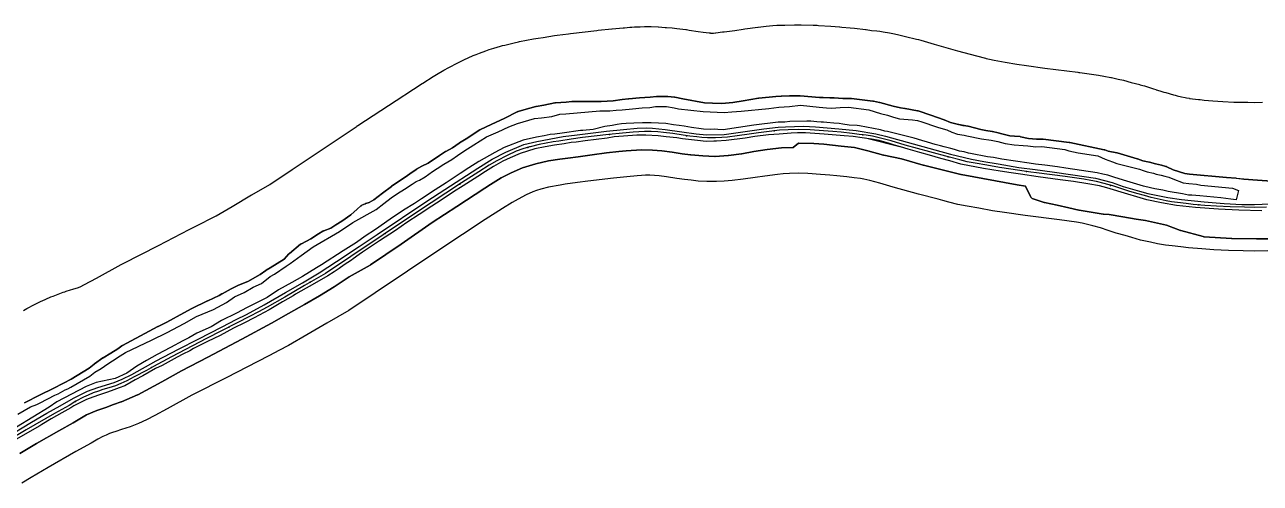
# Model space of a CAD drawing. Header units: inches. Extents: x 91426 to 118597, y 433843 to 446922.
# Drawn here: x 111710 to 113123, y 436505 to 437029 of the extents above; entities that cross this region are included whole.
import ezdxf

# ---------------------------------------------------------------- set-up
doc = ezdxf.new("R2010")
doc.units = ezdxf.units.IN
doc.header["$MEASUREMENT"] = 0
for name, color, linetype, true_color in [('As_waterkering_PWK', 7, 'Continuous', 0x8b0648), ('Beschermingszone_PWK', 7, 'Continuous', 0xde06d3), ('Kernzone_PWK', 7, 'Continuous', 0x33065f), ('Kruinlijnen_PWK', 7, 'Continuous', 0xda0676), ('Kunstwerken_PWK', 7, 'Continuous', 0x2f0602), ('Leggerbermen_PWK', 7, 'Continuous', 0xd60719), ('Referentiepunten_PWK', 7, 'Continuous', 0x7e0730)]:
    doc.layers.add(name, color=color, linetype=linetype, true_color=true_color)

msp = doc.modelspace()

# ---------------------------------------------------------------- linework, layer by layer
at = {"layer": 'As_waterkering_PWK'}
for points in [[(112867.2312, 436859.7804), (112860.6462, 436860.5813), (112837.892, 436863.8886), (112824.9274, 436865.8729), (112810.1107, 436868.5188), (112797.0138, 436870.9), (112787.7534, 436872.6198), (112779.419, 436874.7365), (112767.5127, 436877.9115), (112745.2877, 436883.8646), (112717.1095, 436891.6699), (112700.9699, 436896.4324), (112688.6667, 436899.4751), (112679.5386, 436901.7241), (112672.2625, 436902.9147), (112664.4573, 436903.7084), (112656.5198, 436904.7668), (112643.9521, 436906.3543), (112634.427, 436907.148), (112623.7114, 436907.8095), (112608.4978, 436909.0001), (112594.4749, 436909.397), (112583.0978, 436909.0001), (112573.4405, 436908.7355), (112564.3123, 436907.5449), (112549.3633, 436905.5605), (112538.6477, 436903.973), (112525.0216, 436902.2532), (112513.7768, 436900.6657), (112507.1622, 436900.1366), (112500.283, 436899.872), (112491.0226, 436899.872), (112484.5403, 436900.1366), (112478.5871, 436900.9303), (112470.7819, 436901.8564), (112462.9767, 436902.9147), (112451.2027, 436904.7668), (112440.7517, 436906.0897), (112434.2693, 436906.6189), (112426.5964, 436907.148), (112418.9235, 436907.148), (112412.3089, 436906.8834), (112405.9589, 436906.3543), (112393.6557, 436905.1637), (112378.0453, 436903.5761), (112347.8827, 436900.1366), (112334.9181, 436898.4168), (112320.8952, 436896.1678), (112314.4129, 436895.2418), (112298.4055, 436892.199), (112288.1266, 436889.692)], [(112288.1266, 436889.692), (112287.5576, 436889.5532), (112279.7524, 436887.3042), (112272.344, 436884.5261), (112261.7607, 436879.7636), (112250.119, 436873.6782), (112241.52, 436868.6511), (112229.6137, 436861.1104), (112209.6376, 436848.2781), (112157.1178, 436813.7499), (112083.0343, 436764.1405), (112054.1946, 436744.8258), (112030.3821, 436730.9352), (112007.7602, 436717.706), (111987.6518, 436706.0643), (111977.5976, 436700.6403), (111967.4111, 436695.3486), (111953.3882, 436688.3372), (111918.3308, 436670.2132), (111878.1141, 436649.4433), (111857.4149, 436638.1876)], [(113130.1249, 436820.7614), (113116.3665, 436820.2322), (113104.7249, 436820.6291), (113088.4529, 436820.8937), (113072.9748, 436821.6874), (113059.6133, 436822.6135), (113046.2518, 436823.6718), (113038.3143, 436824.7302), (113028.1278, 436825.9208), (113021.2486, 436826.7145), (113015.4278, 436827.6406), (113008.4163, 436829.3604), (112998.2299, 436831.477), (112990.4246, 436833.8583), (112981.6934, 436836.3718), (112972.8298, 436838.7531), (112964.76, 436841.5312), (112954.3089, 436844.8385), (112944.387, 436847.4844), (112935.5235, 436849.8656), (112929.3058, 436851.1885), (112921.1037, 436852.776), (112899.8047, 436855.8188), (112867.2312, 436859.7804)], [(111857.4149, 436638.1876), (111849.4067, 436633.8329), (111835.3838, 436626.2923), (111827.1817, 436621.9266), (111820.3025, 436618.7516), (111813.9525, 436616.1058), (111806.6764, 436613.8568), (111799.5327, 436611.7401), (111794.6379, 436610.1526), (111788.6847, 436608.036), (111782.9962, 436605.5224), (111777.7045, 436603.1412), (111768.9732, 436598.511), (111761.3003, 436593.7484), (111744.3669, 436584.488), (111711.9554, 436565.7026), (111692.1116, 436554.0609)]]:
    msp.add_lwpolyline(points, dxfattribs=at)
at = {"layer": 'Beschermingszone_PWK'}
for points in [[(111708.9732, 436702.434), (111712.7529, 436704.5264), (111721.4842, 436709.1566), (111724.6298, 436710.7659), (111728.4607, 436712.5718), (111733.7524, 436714.953), (111734.4965, 436715.2848), (111740.1851, 436717.7984), (111742.7627, 436718.9015), (111748.4836, 436721.1017), (111754.4367, 436723.2184), (111756.0651, 436723.7843), (111757.6173, 436724.2994), (111762.5121, 436725.8869), (111765.4421, 436726.7959), (111771.9116, 436728.7128), (111772.7706, 436728.9783), (111773.8043, 436729.4554), (111778.7763, 436732.1018), (111792.3271, 436739.3886), (111820.788, 436754.865), (111823.0501, 436756.064), (111863.2444, 436776.8222), (111898.2793, 436794.9346), (111899.7225, 436795.6684), (111912.9157, 436802.265), (111921.4474, 436806.6971), (111929.089, 436810.8195), (111947.409, 436821.4258), (111969.8046, 436834.5227), (111969.9176, 436834.5886), (111990.5136, 436846.603), (112016.2593, 436863.8455), (112016.2649, 436863.8493), (112090.3484, 436913.4588), (112090.4493, 436913.5263), (112091.1962, 436914.0213), (112143.7161, 436948.5495), (112144.7805, 436949.2413), (112164.7566, 436962.0736), (112165.4075, 436962.4887), (112177.3138, 436970.0294), (112180.9564, 436972.2467), (112189.5554, 436977.2738), (112190.119, 436977.6012), (112194.5285, 436980.0252), (112206.1702, 436986.1107), (112208.686, 436987.3883), (112212.5169, 436989.1942), (112223.1003, 436993.9567), (112226.422, 436995.3917), (112230.2092, 436996.8856), (112237.6176, 436999.6637), (112241.1796, 437000.9359), (112246.5278, 437002.6131), (112254.333, 437004.862), (112256.4993, 437005.4643), (112259.1229, 437006.1356), (112269.9708, 437008.7815), (112274.9947, 437009.8933), (112275.9969, 437010.0882), (112292.0042, 437013.1309), (112297.4423, 437014.0357), (112302.9073, 437014.8164), (112315.9157, 437016.9027), (112319.138, 437017.3747), (112332.1026, 437019.0945), (112332.2196, 437019.1099), (112334.2866, 437019.3638), (112364.4492, 437022.8034), (112365.9045, 437022.9604), (112381.515, 437024.5479), (112382.0968, 437024.6057), (112394.4, 437025.7963), (112395.9934, 437025.9398), (112402.3434, 437026.4689), (112404.4605, 437026.6265), (112407.5127, 437026.7876), (112414.1273, 437027.0521), (112418.9235, 437027.148), (112426.5964, 437027.148), (112434.4448, 437026.8911), (112434.8527, 437026.8637), (112442.5256, 437026.3345), (112444.0328, 437026.221), (112450.5151, 437025.6918), (112455.8213, 437025.1397), (112466.2723, 437023.8168), (112466.8659, 437023.7402), (112469.8498, 437023.3091), (112480.364, 437021.6552), (112485.9139, 437020.9027), (112492.7253, 437020.0945), (112494.2503, 437019.9037), (112494.4468, 437019.8777), (112494.4894, 437019.872), (112497.9762, 437019.872), (112500.0685, 437019.9524), (112500.5926, 437019.9944), (112508.2468, 437021.075), (112509.3585, 437021.2266), (112509.9952, 437021.3087), (112522.3397, 437022.8667), (112531.7775, 437024.2649), (112533.5726, 437024.517), (112548.5216, 437026.5014), (112548.6492, 437026.5183), (112548.7916, 437026.537), (112557.9198, 437027.7276), (112565.5921, 437028.4786), (112570.154, 437028.6905), (112579.3627, 437028.9428), (112590.2914, 437029.324), (112594.4749, 437029.397), (112597.8697, 437029.349), (112611.8927, 437028.9521), (112616.3462, 437028.7432), (112617.8605, 437028.6343), (112632.09, 437027.5207), (112641.8204, 437026.9201), (112642.2754, 437026.8911), (112644.3925, 437026.7335), (112653.9175, 437025.9398), (112658.9905, 437025.4082), (112671.5582, 437023.8207), (112672.1829, 437023.7402), (112672.3794, 437023.7141), (112678.4609, 437022.9033), (112684.4033, 437022.2989), (112687.9257, 437021.8881), (112691.6412, 437021.3396), (112698.9172, 437020.149), (112702.9494, 437019.4183), (112708.2454, 437018.2398), (112717.3735, 437015.9909), (112717.4762, 437015.9655), (112729.7793, 437012.9228), (112732.0282, 437012.3435), (112734.932, 437011.5262), (112750.1095, 437007.0475), (112776.829, 436999.6464), (112798.4967, 436993.8425), (112808.9424, 436991.0571), (112809.6491, 436990.8686), (112813.5054, 436989.8892), (112818.7026, 436988.924), (112831.3913, 436986.6169), (112844.5558, 436984.2661), (112855.6005, 436982.5756), (112876.5226, 436979.5346), (112914.2925, 436974.941), (112915.4678, 436974.7921), (112916.7752, 436974.6127), (112938.0742, 436971.57), (112943.9063, 436970.5896), (112952.1084, 436969.0021), (112952.7166, 436968.8828), (112954.2787, 436968.5613), (112960.4964, 436967.2383), (112966.5818, 436965.7767), (112966.6583, 436965.7562), (112975.4142, 436963.4039), (112985.2284, 436960.7867), (112985.3672, 436960.7496), (112990.514, 436959.2465), (113000.9651, 436955.9392), (113003.3327, 436955.1628), (113003.8215, 436954.9957), (113007.9699, 436953.5676), (113012.8281, 436952.2624), (113014.8906, 436951.6886), (113023.6219, 436949.175), (113025.4414, 436948.6356), (113028.007, 436947.8529), (113032.8299, 436946.8507), (113037.0029, 436945.9057), (113038.6408, 436945.5039), (113041.8827, 436945.1299), (113042.059, 436945.1094), (113052.2454, 436943.9188), (113053.9774, 436943.7035), (113054.174, 436943.6775), (113058.9284, 436943.0436), (113068.4996, 436942.2855), (113080.1967, 436941.4748), (113092.5026, 436940.8437), (113106.6758, 436940.6132), (113108.8134, 436940.5594), (113116.1045, 436940.3109), (113125.5129, 436940.6727)], [(113140.8111, 436849.8833), (113104.2311, 436852.5926), (113095.6298, 436853.5693), (113095.5397, 436853.5787), (113084.4272, 436854.637), (113084.3969, 436854.6398), (113042.1396, 436858.4049), (113036.6936, 436859.131), (113023.4649, 436863.1246), (113015.9095, 436866.9023), (113015.8848, 436866.9146), (113015.5868, 436867.0496), (113015.2806, 436867.1649), (113014.9675, 436867.2598), (113014.8551, 436867.2885), (113009.9603, 436868.4791), (113009.9029, 436868.4928), (113003.1003, 436870.0626), (112996.1649, 436871.8946), (112996.0422, 436871.9253), (112988.7846, 436873.6474), (112982.38, 436875.8822), (112982.3399, 436875.8961), (112982.1284, 436875.9626), (112959.3742, 436882.5772), (112959.2726, 436882.6056), (112958.9957, 436882.6714), (112949.1095, 436884.7257), (112945.1676, 436886.0646), (112944.8541, 436886.1596), (112944.593, 436886.2221), (112905.0364, 436894.5744), (112904.9789, 436894.5862), (112904.656, 436894.6395), (112904.5965, 436894.647), (112874.6985, 436898.2189), (112874.4324, 436898.2435), (112874.1963, 436898.2534), (112867.1106, 436898.3822), (112857.809, 436899.2621), (112848.9738, 436901.1828), (112848.8871, 436901.2008), (112848.5642, 436901.2541), (112848.3372, 436901.2788), (112841.7868, 436901.8384), (112836.5129, 436902.3554), (112827.626, 436904.6407), (112827.4497, 436904.6826), (112823.398, 436905.5693), (112816.8323, 436907.145), (112816.6409, 436907.187), (112816.3726, 436907.2328), (112809.1124, 436908.2701), (112803.544, 436909.409), (112788.8322, 436913.087), (112788.595, 436913.1402), (112788.5696, 436913.1452), (112788.231, 436913.2107), (112776.435, 436915.4938), (112768.8078, 436917.5214), (112761.4018, 436920.4307), (112761.3571, 436920.448), (112754.0811, 436923.2261), (112753.9048, 436923.2897), (112753.8542, 436923.3065), (112746.2133, 436925.8096), (112731.9576, 436930.6935), (112731.9443, 436930.6981), (112731.6312, 436930.793), (112731.3126, 436930.8673), (112731.2052, 436930.8875), (112716.7851, 436933.4296), (112716.5696, 436933.4627), (112716.5529, 436933.4649), (112711.6596, 436934.0923), (112703.2487, 436936.1039), (112687.8291, 436940.1893), (112687.7396, 436940.2122), (112680.7281, 436941.932), (112680.5125, 436941.9798), (112680.1896, 436942.0331), (112680.1506, 436942.0381), (112655.5443, 436945.0808), (112655.2577, 436945.1079), (112654.7899, 436945.1166), (112645.6622, 436944.8595), (112635.74, 436945.6327), (112635.6785, 436945.6371), (112635.3515, 436945.6478), (112630.9806, 436945.6478), (112623.3023, 436946.0382), (112623.0484, 436946.0447), (112622.8969, 436946.0424), (112618.8285, 436945.9191), (112596.7674, 436947.8771), (112596.6524, 436947.886), (112596.3518, 436947.8966), (112590.9276, 436947.9252), (112590.9012, 436947.9253), (112584.948, 436947.9253), (112584.8624, 436947.9246), (112575.47, 436947.7638), (112575.2286, 436947.7538), (112575.1224, 436947.7457), (112569.0369, 436947.2165), (112569.0001, 436947.2132), (112549.6852, 436945.3897), (112549.5026, 436945.369), (112549.3374, 436945.3445), (112531.6099, 436942.4054), (112519.9597, 436940.4702), (112507.4916, 436939.0432), (112496.5756, 436939.424), (112487.5228, 436940.0614), (112462.6093, 436944.3659), (112453.5862, 436946.3274), (112453.4996, 436946.3454), (112453.1767, 436946.3987), (112453.1232, 436946.4055), (112445.4502, 436947.3316), (112445.1781, 436947.3569), (112444.8635, 436947.3676), (112433.3539, 436947.3962), (112433.3415, 436947.3962), (112433.0145, 436947.3855), (112432.6889, 436947.3534), (112432.6156, 436947.3432), (112425.4366, 436946.2898), (112413.2324, 436945.6407), (112413.171, 436945.6371), (112413.0648, 436945.629), (112400.8939, 436944.5706), (112400.6844, 436944.5479), (112393.5406, 436943.6219), (112393.5307, 436943.6206), (112393.5022, 436943.6168), (112383.1187, 436942.1891), (112369.3046, 436941.4144), (112336.1072, 436941.4144), (112335.7802, 436941.4037), (112335.692, 436941.3971), (112329.3903, 436940.8721), (112317.0032, 436940.0813), (112316.9947, 436940.0808), (112316.6691, 436940.0487), (112316.3462, 436939.9954), (112316.2812, 436939.982), (112303.9663, 436937.3619), (112295.092, 436935.9263), (112294.9149, 436935.8944), (112294.5963, 436935.8201), (112294.5015, 436935.7937), (112280.8752, 436931.8535), (112280.8708, 436931.8523), (112274.3888, 436929.9716), (112274.1749, 436929.9043), (112273.8687, 436929.789), (112273.5707, 436929.654), (112273.5131, 436929.6251), (112259.3137, 436922.394), (112243.6606, 436915.1879), (112243.5942, 436915.1568), (112231.4234, 436909.3359), (112231.3693, 436909.3096), (112231.0807, 436909.1553), (112230.8261, 436908.998), (112215.0624, 436898.5917), (112207.5044, 436894.1612), (112207.2551, 436894.005), (112207.1522, 436893.9344), (112199.3219, 436888.4146), (112191.7741, 436884.321), (112191.6579, 436884.2559), (112191.4217, 436884.1107), (112184.5425, 436879.6128), (112184.5149, 436879.5946), (112171.6873, 436871.086), (112164.4367, 436867.5243), (112164.4298, 436867.5209), (112164.1982, 436867.399), (112160.8909, 436865.5469), (112160.8339, 436865.5145), (112160.7615, 436865.4719), (112158.7771, 436864.2813), (112158.5716, 436864.1511), (112158.4535, 436864.0697), (112153.4275, 436860.4986), (112145.2861, 436854.7209), (112129.8687, 436844.4425), (112129.8643, 436844.4396), (112129.6088, 436844.2571), (112119.5631, 436836.5907), (112109.4694, 436828.9557), (112104.0806, 436825.732), (112100.3861, 436824.7374), (112100.0787, 436824.644), (112099.7725, 436824.5287), (112099.5805, 436824.4444), (112095.8763, 436822.7247), (112095.7703, 436822.674), (112095.4817, 436822.5197), (112095.2038, 436822.3469), (112094.9379, 436822.1564), (112094.6891, 436821.9525), (112090.4558, 436818.2483), (112090.4517, 436818.2446), (112090.3487, 436818.1517), (112083.3485, 436811.6606), (112073.0097, 436804.6257), (112066.2163, 436800.3145), (112060.2886, 436796.624), (112052.1336, 436793.4874), (112052.0151, 436793.4401), (112051.7171, 436793.3051), (112051.4285, 436793.1508), (112051.33, 436793.0924), (112046.3026, 436790.0342), (112046.1615, 436789.9452), (112037.5194, 436784.2847), (112026.6418, 436778.7013), (112026.425, 436778.5832), (112026.1471, 436778.4104), (112025.8812, 436778.2199), (112025.7703, 436778.1323), (112012.9383, 436767.6968), (112012.7963, 436767.5768), (112012.5575, 436767.3531), (112012.4103, 436767.1996), (112006.8963, 436761.1953), (111999.0277, 436756.1545), (111991.0206, 436751.2978), (111986.4007, 436748.5259), (111986.1952, 436748.3957), (111985.9477, 436748.2192), (111979.6269, 436743.4154), (111965.506, 436735.6553), (111954.9111, 436731.2622), (111954.6484, 436731.1443), (111946.4463, 436727.1756), (111946.4127, 436727.1592), (111946.2536, 436727.0772), (111935.9348, 436721.5209), (111935.8053, 436721.4486), (111935.7328, 436721.406), (111932.6661, 436719.5659), (111919.5596, 436713.5815), (111919.4402, 436713.5251), (111901.5808, 436704.7938), (111901.5655, 436704.7863), (111901.2949, 436704.6424), (111892.3633, 436699.5352), (111872.6544, 436689.0237), (111862.8035, 436684.1639), (111862.6416, 436684.0804), (111852.5955, 436678.6607), (111822.1764, 436662.3931), (111822.0343, 436662.3141), (111821.7564, 436662.1413), (111821.5343, 436661.984), (111816.9592, 436658.5527), (111808.9724, 436653.6575), (111799.9921, 436648.243), (111799.7959, 436648.1184), (111799.7484, 436648.0862), (111790.0911, 436641.4716), (111789.8727, 436641.3133), (111789.6198, 436641.1057), (111789.5999, 436641.0882), (111784.1225, 436636.2331), (111763.335, 436623.709), (111754.5028, 436619.0332), (111742.7888, 436613.1103), (111728.1225, 436605.8433), (111728.1194, 436605.8418), (111709.9954, 436596.8459)], [(113131.7185, 436770.7857), (113116.4757, 436770.1995), (113103.4665, 436770.643), (113086.7656, 436770.9145), (113069.9657, 436771.7761), (113055.9107, 436772.7502), (113040.9699, 436773.9336), (113032.1075, 436775.1152), (113022.3599, 436776.2546), (113014.452, 436777.167), (113005.5274, 436778.5868), (112997.3711, 436780.5874), (112985.8227, 436782.9871), (112976.2125, 436785.9191), (112968.2898, 436788.1998), (112958.1881, 436790.9137), (112949.077, 436794.0503), (112940.3173, 436796.8224), (112931.459, 436799.1846), (112923.8262, 436801.2352), (112919.3517, 436802.1872), (112912.8125, 436803.4529), (112893.2501, 436806.2475), (112854.0311, 436811.0174), (112830.5135, 436814.4356), (112816.7489, 436816.5425), (112801.2438, 436819.3112), (112787.9768, 436821.7234), (112777.0234, 436823.7576), (112766.8231, 436826.3482), (112760.0705, 436828.1488), (112754.6027, 436829.6069), (112732.1454, 436835.6223), (112703.3595, 436843.5958), (112687.886, 436848.1618), (112676.6842, 436850.9321), (112669.505, 436852.7009), (112665.6899, 436853.3252), (112658.6225, 436854.0439), (112650.0826, 436855.1826), (112638.7406, 436856.6153), (112630.8102, 436857.2761), (112620.2203, 436857.9298), (112605.8384, 436859.0554), (112594.6393, 436859.3723), (112584.654, 436859.024), (112577.3689, 436858.8244), (112570.8355, 436857.9722), (112556.3172, 436856.045), (112545.4427, 436854.434), (112531.6472, 436852.6928), (112519.2702, 436850.9455), (112510.1179, 436850.2133), (112501.2442, 436849.872), (112490.0026, 436849.872), (112480.2075, 436850.2718), (112472.3373, 436851.3211), (112464.4769, 436852.2537), (112455.732, 436853.4395), (112444.1768, 436855.2571), (112435.5755, 436856.3459), (112430.5151, 436856.759), (112424.8743, 436857.148), (112419.9231, 436857.148), (112415.3857, 436856.9665), (112410.4433, 436856.5547), (112398.5932, 436855.4079), (112383.4073, 436853.8636), (112354.0033, 436850.5105), (112342.1658, 436848.9402), (112328.3901, 436846.7309), (112322.6212, 436845.9067), (112309.0049, 436843.3185), (112300.4088, 436841.2219), (112295.4763, 436839.8007), (112291.4008, 436838.2724), (112283.62, 436834.771), (112274.3313, 436829.9156), (112267.5219, 436825.9347), (112256.5022, 436818.9555), (112236.884, 436806.3531), (112184.7622, 436772.0866), (112110.856, 436722.5959), (112080.7284, 436702.4187), (112055.5992, 436687.76), (112032.9065, 436674.4894), (112012.053, 436662.4163), (112000.9935, 436656.45), (111990.1176, 436650.8002), (111976.0506, 436643.7667), (111941.2835, 436625.7927), (111901.5313, 436605.2628), (111873.1899, 436589.8514), (111858.9702, 436582.2049), (111849.4222, 436577.123), (111840.4014, 436572.9595), (111830.9889, 436569.0376), (111821.1618, 436566.0002), (111814.3499, 436563.9818), (111810.7289, 436562.8074), (111807.1897, 436561.5491), (111803.3596, 436559.8567), (111799.6992, 436558.2095), (111793.8986, 436555.1334), (111786.4988, 436550.5404), (111768.9024, 436540.9174), (111737.1423, 436522.5095), (111717.8003, 436511.1622), (111707.0208, 436504.5747)]]:
    msp.add_lwpolyline(points, dxfattribs=at)
msp.add_lwpolyline([(111704.8739, 436538.5172), (111723.6761, 436549.9964), (111749.2433, 436564.4646), (111765.5603, 436573.817), (111781.0172, 436582.8173), (111792.8891, 436587.9873), (111803.0561, 436591.5066), (111812.0325, 436594.6982), (111820.7904, 436597.8829, 0.01304744), (111821.0332, 436597.9784), (111839.3101, 436605.7262, 0.024987638), (111839.7596, 436605.9439), (111866.9622, 436620.8359), (111889.7844, 436633.1399), (111919.5691, 436649.0251), (111958.5101, 436669.6877), (111992.3516, 436687.803), (112011.8524, 436698.9462), (112030.1347, 436709.081), (112047.5155, 436719.0699), (112064.0669, 436729.2402, 0.010139696), (112064.2375, 436729.3498), (112081.3094, 436740.8187), (112105.2063, 436754.3662, 0.01828414), (112105.5175, 436754.558), (112140.7237, 436778.073), (112176.09, 436803.1463), (112204.3835, 436821.1751), (112236.4064, 436842.2149), (112242.9768, 436846.42), (112255.0995, 436854.204), (112266.507, 436859.9078), (112279.5771, 436865.4374), (112294.5661, 436870.3089), (112309.0431, 436873.456), (112322.2438, 436875.6348), (112331.3098, 436876.8004), (112342.9747, 436878.2586), (112358.9312, 436880.3861), (112375.629, 436882.7527), (112389.4603, 436884.3038), (112397.9619, 436884.9479), (112415.658, 436886.1104), (112428.0158, 436885.9856), (112438.6644, 436885.1086), (112450.4515, 436883.5712), (112461.9105, 436881.7272), (112471.5511, 436880.3694, 0.015219914), (112471.8536, 436880.3361), (112485.5617, 436879.2503), (112499.2709, 436878.702, 0.028487358), (112499.8401, 436878.7117), (112514.5377, 436879.8004, 0.012603691), (112514.7885, 436879.8253), (112529.847, 436881.7076, 0.011754571), (112530.0795, 436881.7422), (112543.8615, 436884.1276), (112559.1072, 436886.4731), (112575.3764, 436888.5067), (112588.8715, 436888.7614), (112594.8804, 436893.6662), (112612.4011, 436893.4037), (112623.7862, 436892.6275), (112643.8536, 436890.2511), (112659.1208, 436888.9572), (112674.2447, 436885.0107), (112692.3166, 436880.2445, 0.013704794), (112692.5834, 436880.1819), (112712.6473, 436876.0511), (112737.6764, 436868.7313, 0.010251275), (112737.8743, 436868.6778), (112780.4723, 436858.0944, 0.015105282), (112780.7675, 436858.0305), (112845.151, 436846.1077), (112854.541, 436844.7207), (112860.1285, 436832.8615, 0.206989039), (112863.107, 436830.2372), (112875.8723, 436826.0908, 0.026061453), (112876.3754, 436825.9559), (112890.5717, 436822.9326), (112904.2019, 436819.7872), (112915.5032, 436817.0964, 0.01934933), (112915.8827, 436817.0214), (112943.2034, 436812.7147, 0.019902992), (112943.5986, 436812.6684), (112950.2455, 436812.1572), (112965.8128, 436809.6051), (112980.9269, 436806.8209, 0.011799181), (112981.1599, 436806.7837), (112991.6695, 436805.3565), (113015.5161, 436799.8471), (113031.6354, 436793.9973, 0.020160035), (113032.0195, 436793.8752), (113057.6939, 436786.8388, 0.051911927), (113058.7155, 436786.67), (113090.0941, 436784.7838, 0.01017913), (113090.2975, 436784.7757), (113118.5849, 436784.2292), (113144.4207, 436784.2105, 0.019541904)], format="xyb", dxfattribs=at)
at = {"layer": 'Kernzone_PWK'}
for points in [[(111709.9954, 436596.8459), (111728.1194, 436605.8418), (111728.1225, 436605.8433), (111742.7888, 436613.1103), (111754.5028, 436619.0332), (111763.335, 436623.709), (111784.1225, 436636.2331), (111789.5999, 436641.0882), (111789.6198, 436641.1057), (111789.8727, 436641.3133), (111790.0911, 436641.4716), (111799.7484, 436648.0862), (111799.7959, 436648.1184), (111799.9921, 436648.243), (111808.9724, 436653.6575), (111816.9592, 436658.5527), (111821.5343, 436661.984), (111821.7564, 436662.1413), (111822.0343, 436662.3141), (111822.1764, 436662.3931), (111852.5955, 436678.6607), (111862.6416, 436684.0804), (111862.8035, 436684.1639), (111872.6544, 436689.0237), (111892.3633, 436699.5352), (111901.2949, 436704.6424), (111901.5655, 436704.7863), (111901.5808, 436704.7938), (111919.4402, 436713.5251), (111919.5596, 436713.5815), (111932.6661, 436719.5659), (111935.7328, 436721.406), (111935.8053, 436721.4486), (111935.9348, 436721.5209), (111946.2536, 436727.0772), (111946.4127, 436727.1592), (111946.4463, 436727.1756), (111954.6484, 436731.1443), (111954.9111, 436731.2622), (111965.506, 436735.6553), (111979.6269, 436743.4154), (111985.9477, 436748.2192), (111986.1952, 436748.3957), (111986.4007, 436748.5259), (111991.0206, 436751.2978), (111999.0277, 436756.1545), (112006.8963, 436761.1953), (112012.4103, 436767.1996), (112012.5575, 436767.3531), (112012.7963, 436767.5768), (112012.9383, 436767.6968), (112025.7703, 436778.1323), (112025.8812, 436778.2199), (112026.1471, 436778.4104), (112026.425, 436778.5832), (112026.6418, 436778.7013), (112037.5194, 436784.2847), (112046.1615, 436789.9452), (112046.3026, 436790.0342), (112051.33, 436793.0924), (112051.4285, 436793.1508), (112051.7171, 436793.3051), (112052.0151, 436793.4401), (112052.1336, 436793.4874), (112060.2886, 436796.624), (112066.2163, 436800.3145), (112073.0097, 436804.6257), (112083.3485, 436811.6606), (112090.3487, 436818.1517), (112090.4517, 436818.2446), (112090.4558, 436818.2483), (112094.6891, 436821.9525), (112094.9379, 436822.1564), (112095.2038, 436822.3469), (112095.4817, 436822.5197), (112095.7703, 436822.674), (112095.8763, 436822.7247), (112099.5805, 436824.4444), (112099.7725, 436824.5287), (112100.0787, 436824.644), (112100.3861, 436824.7374), (112104.0806, 436825.732), (112109.4694, 436828.9557), (112119.5631, 436836.5907), (112129.6088, 436844.2571), (112129.8643, 436844.4396), (112129.8687, 436844.4425), (112145.2861, 436854.7209), (112153.4275, 436860.4986), (112158.4535, 436864.0697), (112158.5716, 436864.1511), (112158.7771, 436864.2813), (112160.7615, 436865.4719), (112160.8339, 436865.5145), (112160.8909, 436865.5469), (112164.1982, 436867.399), (112164.4298, 436867.5209), (112164.4367, 436867.5243), (112171.6873, 436871.086), (112184.5149, 436879.5946), (112184.5425, 436879.6128), (112191.4217, 436884.1107), (112191.6579, 436884.2559), (112191.7741, 436884.321), (112199.3219, 436888.4146), (112207.1522, 436893.9344), (112207.2551, 436894.005), (112207.5044, 436894.1612), (112215.0624, 436898.5917), (112230.8261, 436908.998), (112231.0807, 436909.1553), (112231.3693, 436909.3096), (112231.4234, 436909.3359), (112243.5942, 436915.1568), (112243.6606, 436915.1879), (112259.3137, 436922.394), (112273.5131, 436929.6251), (112273.5707, 436929.654), (112273.8687, 436929.789), (112274.1749, 436929.9043), (112274.3888, 436929.9716), (112280.8708, 436931.8523), (112280.8752, 436931.8535), (112294.5015, 436935.7937), (112294.5963, 436935.8201), (112294.9149, 436935.8944), (112295.092, 436935.9263), (112303.9663, 436937.3619), (112316.2812, 436939.982), (112316.3462, 436939.9954), (112316.6691, 436940.0487), (112316.9947, 436940.0808), (112317.0032, 436940.0813), (112329.3903, 436940.8721), (112335.692, 436941.3971), (112335.7802, 436941.4037), (112336.1072, 436941.4144), (112369.3046, 436941.4144), (112383.1187, 436942.1891), (112393.5022, 436943.6168), (112393.5307, 436943.6206), (112393.5406, 436943.6219), (112400.6844, 436944.5479), (112400.8939, 436944.5706), (112413.0648, 436945.629), (112413.171, 436945.6371), (112413.2324, 436945.6407), (112425.4366, 436946.2898), (112432.6156, 436947.3432), (112432.6889, 436947.3534), (112433.0145, 436947.3855), (112433.3415, 436947.3962), (112433.3539, 436947.3962), (112444.8635, 436947.3676), (112445.1781, 436947.3569), (112445.4502, 436947.3316), (112453.1232, 436946.4055), (112453.1767, 436946.3987), (112453.4996, 436946.3454), (112453.5862, 436946.3274), (112462.6093, 436944.3659), (112487.5228, 436940.0614), (112496.5756, 436939.424), (112507.4916, 436939.0432), (112519.9597, 436940.4702), (112531.6099, 436942.4054), (112549.3374, 436945.3445), (112549.5026, 436945.369), (112549.6852, 436945.3897), (112569.0001, 436947.2132), (112569.0369, 436947.2165), (112575.1224, 436947.7457), (112575.2286, 436947.7538), (112575.47, 436947.7638), (112584.8624, 436947.9246), (112584.948, 436947.9253), (112590.9012, 436947.9253), (112590.9276, 436947.9252), (112596.3518, 436947.8966), (112596.6524, 436947.886), (112596.7674, 436947.8771), (112618.8285, 436945.9191), (112622.8969, 436946.0424), (112623.0484, 436946.0447), (112623.3023, 436946.0382), (112630.9806, 436945.6478), (112635.3515, 436945.6478), (112635.6785, 436945.6371), (112635.74, 436945.6327), (112645.6622, 436944.8595), (112654.7899, 436945.1166), (112655.2577, 436945.1079), (112655.5443, 436945.0808), (112680.1506, 436942.0381), (112680.1896, 436942.0331), (112680.5125, 436941.9798), (112680.7281, 436941.932), (112687.7396, 436940.2122), (112687.8291, 436940.1893), (112703.2487, 436936.1039), (112711.6596, 436934.0923), (112716.5529, 436933.4649), (112716.5696, 436933.4627), (112716.7851, 436933.4296), (112731.2052, 436930.8875), (112731.3126, 436930.8673), (112731.6312, 436930.793), (112731.9443, 436930.6981), (112731.9576, 436930.6935), (112746.2133, 436925.8096), (112753.8542, 436923.3065), (112753.9048, 436923.2897), (112754.0811, 436923.2261), (112761.3571, 436920.448), (112761.4018, 436920.4307), (112768.8078, 436917.5214), (112776.435, 436915.4938), (112782.9936, 436914.2244), (112786.3957, 436913.566), (112788.5696, 436913.1452, -0.013451062), (112788.8322, 436913.087), (112803.544, 436909.409), (112809.1124, 436908.2701), (112816.3726, 436907.2328, -0.023413408), (112816.8323, 436907.145), (112823.398, 436905.5693), (112827.5382, 436904.6632), (112836.5129, 436902.3554), (112841.7868, 436901.8384), (112848.3372, 436901.2788, -0.032223071), (112848.9738, 436901.1828), (112857.809, 436899.2621), (112867.1106, 436898.3822), (112874.1963, 436898.2534, -0.025185047), (112874.6985, 436898.2189), (112904.5965, 436894.647, -0.02230367), (112905.0364, 436894.5744), (112944.593, 436886.2221, -0.02983351), (112945.1679, 436886.0644), (112949.1095, 436884.7257), (112958.9957, 436882.6714, -0.019509906), (112959.3742, 436882.5772), (112982.1284, 436875.9626, -0.01320917), (112982.38, 436875.8822), (112988.7846, 436873.6474), (112996.1037, 436871.9107), (113003.1003, 436870.0626), (113009.9317, 436868.4861), (113014.8551, 436867.2885, -0.056323634), (113015.9095, 436866.9023), (113023.4649, 436863.1246), (113036.6936, 436859.131), (113042.1396, 436858.4049), (113084.4121, 436854.6384), (113095.5848, 436853.5744), (113104.2311, 436852.5926), (113140.8111, 436849.8833, -0.196997872)], [(113144.4207, 436784.2105), (113118.5849, 436784.2292), (113090.2975, 436784.7757, -0.010179099), (113090.0941, 436784.7838), (113058.7155, 436786.67, -0.051911927), (113057.6939, 436786.8388), (113032.0195, 436793.8752, -0.020160051), (113031.6354, 436793.9973), (113015.5161, 436799.8471), (112991.6695, 436805.3565), (112981.1599, 436806.7837, -0.011799181), (112980.9269, 436806.8209), (112965.8128, 436809.6051), (112950.2455, 436812.1572), (112943.5986, 436812.6684, -0.019902992), (112943.2034, 436812.7147), (112915.8827, 436817.0214, -0.01934933), (112915.5032, 436817.0964), (112904.2019, 436819.7872), (112890.5717, 436822.9326), (112876.3754, 436825.9559, -0.026061452), (112875.8723, 436826.0908), (112863.107, 436830.2372, -0.206989038), (112860.1285, 436832.8615), (112854.541, 436844.7207), (112845.151, 436846.1077), (112780.7675, 436858.0305, -0.015105282), (112780.4723, 436858.0944), (112737.8743, 436868.6778, -0.010251251), (112737.6764, 436868.7313), (112712.6473, 436876.0511), (112692.5834, 436880.1819, -0.013704794), (112692.3166, 436880.2445), (112674.2447, 436885.0107), (112659.1208, 436888.9572), (112643.8536, 436890.2511), (112623.7862, 436892.6275), (112612.4011, 436893.4037), (112594.8804, 436893.6662), (112588.8715, 436888.7614), (112575.3764, 436888.5067), (112559.1072, 436886.4731), (112543.8615, 436884.1276), (112530.0795, 436881.7422, -0.011754585), (112529.847, 436881.7076), (112514.7885, 436879.8253, -0.012603694), (112514.5377, 436879.8004), (112499.8401, 436878.7117, -0.028487357), (112499.2709, 436878.702), (112485.5617, 436879.2503), (112471.8536, 436880.3361, -0.015219911), (112471.5511, 436880.3694), (112461.9105, 436881.7272), (112450.4515, 436883.5712), (112438.6644, 436885.1086), (112428.0158, 436885.9856), (112415.658, 436886.1104), (112397.9619, 436884.9479), (112389.4603, 436884.3038), (112375.629, 436882.7527), (112358.9312, 436880.3861), (112342.9747, 436878.2586), (112331.3098, 436876.8004), (112322.2438, 436875.6348), (112309.0431, 436873.456), (112294.5661, 436870.3089), (112279.5771, 436865.4374), (112266.507, 436859.9078), (112255.0995, 436854.204), (112242.9768, 436846.42), (112236.4064, 436842.2149), (112204.3835, 436821.1751), (112176.09, 436803.1463), (112140.7237, 436778.073), (112105.5175, 436754.558, -0.018284137), (112105.2063, 436754.3662), (112081.3094, 436740.8187), (112064.2375, 436729.3498, -0.010139708), (112064.0669, 436729.2402), (112047.5155, 436719.0699), (112030.1347, 436709.081), (112011.8524, 436698.9462), (111992.3516, 436687.803), (111958.5101, 436669.6877), (111919.5691, 436649.0251), (111889.7844, 436633.1399), (111866.9622, 436620.8359), (111839.7596, 436605.9439, -0.024987625), (111839.3101, 436605.7262), (111821.0332, 436597.9784, -0.013047426), (111820.7904, 436597.8829), (111812.0325, 436594.6982), (111803.0561, 436591.5066), (111792.8891, 436587.9873), (111781.0172, 436582.8173), (111765.5603, 436573.817), (111749.2433, 436564.4646), (111723.6761, 436549.9964), (111704.8739, 436538.5172, -0.028935746)]]:
    msp.add_lwpolyline(points, format="xyb", dxfattribs=at)
at = {"layer": 'Kruinlijnen_PWK'}
for points in [[(111687.8649, 436556.3919, 0), (111718.0274, 436574.3836, 0), (111735.7546, 436584.7024, 0), (111750.7035, 436593.3014, 0), (111766.0494, 436602.1649, 0), (111782.189, 436609.9701, 0), (111794.0953, 436614.2035, 0), (111812.4839, 436619.7597, 0), (111821.8766, 436623.5962, 0), (111832.9891, 436629.1525, 0), (111860.7704, 436644.6306, 0), (111886.1705, 436658.1244, 0), (111908.5278, 436669.6338, 0), (111936.1768, 436683.789, 0), (111951.9196, 436691.8588, 0), (111963.8258, 436697.812, 0), (111984.1988, 436708.9245, 0), (112008.6728, 436723.0797, 0), (112027.8551, 436734.06, 0), (112047.1698, 436745.5694, 0), (112066.8813, 436758.534, 0), (112092.8105, 436775.5996, 0), (112113.3157, 436789.358, 0), (112170.069, 436827.3258, 0), (112190.7065, 436840.8196, 0), (112228.542, 436865.1613, 0), (112244.9462, 436875.3478, 0), (112260.4244, 436883.6821, 0), (112281.0619, 436892.2811, 0), (112296.0109, 436895.853, 0), (112325.7766, 436901.277, 0), (112341.7839, 436903.5259, 0), (112353.9547, 436904.8489, 0), (112375.6506, 436907.4947, 0), (112394.833, 436909.4791, 0), (112410.708, 436910.802, 0), (112421.2913, 436911.1989, 0), (112427.9059, 436910.9343, 0), (112442.5903, 436909.6114, 0), (112461.7727, 436906.8332, 0), (112477.9123, 436904.5843, 0), (112489.8186, 436903.5259, 0), (112510.0592, 436903.6582, 0), (112536.5176, 436907.627, 0), (112555.4354, 436910.2728, 0), (112571.575, 436911.9926, 0), (112580.3062, 436912.5218, 0), (112600.8115, 436913.3155, 0), (112614.3053, 436912.3895, 0), (112641.0282, 436910.4051, 0), (112661.0043, 436908.2884, 0), (112683.4939, 436904.452, 0), (112694.3419, 436901.8061, 0), (112725.9597, 436893.0749, 0), (112768.69, 436881.1686, 0), (112792.8994, 436875.48, 0), (112807.0546, 436872.9665, 0), (112823.1942, 436870.1884, 0), (112847.0068, 436866.0873, 0), (112865.3954, 436863.8384, 0), (112884.8423, 436861.1925, 0), (112908.6548, 436857.7529, 0), (112934.7163, 436853.9165, 0), (112953.7664, 436848.6248, 0), (112966.3341, 436844.1269, 0), (112984.7227, 436838.7029, 0), (112994.1815, 436836.2886, 0), (113017.3326, 436831.5261, 0), (113032.9431, 436829.5417, 0), (113058.74, 436826.6313, 0), (113081.6265, 436824.6469, 0), (113101.9432, 436823.8181, 0), (113116.2307, 436823.8181, 0), (113142.7454, 436824.9115, 0)], [(113124.5442, 436816.4999, 0), (113098.3504, 436817.2936, 0), (113075.067, 436818.2197, 0), (113049.0055, 436820.0718, 0), (113027.0451, 436822.5853, 0), (113009.9794, 436825.3635, 0), (112993.1783, 436828.9353, 0), (112981.9335, 436832.2426, 0), (112971.4825, 436835.4176, 0), (112947.6699, 436842.826, 0), (112939.2032, 436844.9427, 0), (112925.8417, 436847.4562, 0), (112909.4375, 436849.9698, 0), (112893.9594, 436851.9541, 0), (112868.8239, 436855.1291, 0), (112848.7155, 436858.1719, 0), (112837.9999, 436859.7594, 0), (112825.5645, 436861.6114, 0), (112806.6467, 436864.9187, 0), (112780.5852, 436869.9458, 0), (112767.8852, 436873.5177, 0), (112757.5664, 436876.2958, 0), (112744.8528, 436879.9229, 0), (112733.7403, 436883.0979, 0), (112720.5111, 436886.802, 0), (112711.6475, 436889.7125, 0), (112703.7445, 436892.0808, 0), (112697.7913, 436893.9329, 0), (112687.208, 436896.711, 0), (112678.4767, 436898.2985, 0), (112667.7402, 436899.8438, 0), (112657.5537, 436901.299, 0), (112647.3672, 436902.0928, 0), (112624.3484, 436904.0772, 0), (112602.9171, 436905.6647, 0), (112593.789, 436905.7969, 0), (112586.7775, 436905.1355, 0), (112572.7546, 436904.0772, 0), (112560.716, 436903.2834, 0), (112545.2379, 436901.299, 0), (112534.1253, 436899.4469, 0), (112512.2972, 436896.8011, 0), (112501.1846, 436896.1396, 0), (112498.0096, 436896.1396, 0), (112489.4107, 436895.8751, 0), (112479.4888, 436896.8011, 0), (112462.2908, 436898.9178, 0), (112455.8085, 436899.9761, 0), (112443.7699, 436901.1667, 0), (112434.6418, 436902.3574, 0), (112420.4866, 436903.1511, 0), (112410.3001, 436903.0188, 0), (112394.8219, 436901.8282, 0), (112384.3709, 436900.9021, 0), (112376.3011, 436899.7115, 0), (112351.0333, 436896.5365, 0), (112340.7145, 436894.949, 0), (112335.026, 436894.4198, 0), (112327.0885, 436892.9646, 0), (112316.1082, 436891.3771, 0), (112305.3926, 436889.7896, 0), (112293.6186, 436887.1438, 0), (112285.0196, 436884.7625, 0), (112276.9498, 436881.8521, 0), (112265.3081, 436877.2219, 0), (112256.9737, 436873.2531, 0), (112246.3904, 436867.3, 0), (112236.9977, 436861.3469, 0), (112228.2664, 436855.6583, 0), (112211.4653, 436845.075, 0), (112200.6174, 436838.0635, 0), (112186.3298, 436828.6708, 0), (112175.8788, 436821.7916, 0), (112161.1944, 436812.2666, 0), (112147.3037, 436802.8738, 0), (112134.3391, 436794.0103, 0), (112115.9505, 436781.9717, 0), (112096.5036, 436769.1394, 0), (112092.7994, 436766.3613, 0), (112085.9203, 436761.5987, 0), (112083.9359, 436759.8789, 0), (112075.7338, 436754.5873, 0), (112069.9129, 436750.4862, 0), (112063.9598, 436746.6498, 0), (112056.816, 436741.8872, 0), (112041.6025, 436733.156, 0), (112026.1243, 436724.2924, 0), (112019.9066, 436720.9851, 0), (112017.393, 436719.133, 0), (112005.0899, 436712.2539, 0), (111990.0086, 436703.258, 0), (111972.5461, 436693.9976, 0), (111961.6981, 436688.0444, 0), (111949.1304, 436682.0913, 0), (111933.7845, 436673.8892, 0), (111919.497, 436666.7454, 0), (111912.6178, 436663.3058, 0), (111903.4897, 436658.8079, 0), (111899.2564, 436656.1621, 0), (111891.0543, 436652.1933, 0), (111884.5719, 436649.0183, 0), (111867.374, 436639.361, 0), (111859.9521, 436635.9765, 0), (111845.4135, 436627.587, 0), (111836.6823, 436622.8245, 0), (111832.1843, 436620.311, 0), (111825.0021, 436616.3087, 0), (111818.3875, 436613.6628, 0), (111812.1698, 436611.4139, 0), (111805.026, 436608.768, 0), (111795.8979, 436605.8576, 0), (111788.3957, 436602.9807, 0), (111780.9874, 436600.4672, 0), (111772.7853, 436596.3661, 0), (111766.5675, 436593.1911, 0), (111763.128, 436590.9422, 0), (111752.9415, 436585.2536, 0), (111740.7706, 436578.3744, 0), (111729.7904, 436572.0244, 0), (111727.6737, 436570.4369, 0), (111716.032, 436563.69, 0), (111700.78, 436554.9252, 0)]]:
    msp.add_polyline3d(points, dxfattribs=at)
at = {"layer": 'Kunstwerken_PWK'}
msp.add_line((112671.4131, 436899.835), (112710.7038, 436890.1777), dxfattribs=at)
at = {"layer": 'Leggerbermen_PWK'}
msp.add_lwpolyline([(111702.3221, 436583.8542), (111717.1388, 436591.924), (111724.018, 436594.7021), (111727.8544, 436596.5542), (111744.6555, 436605.2855), (111748.6243, 436607.1375), (111756.5618, 436611.6355), (111759.4722, 436612.6938), (111763.1764, 436614.6782), (111784.8723, 436627.2459), (111790.4285, 436631.8761), (111797.8369, 436635.9772), (111805.2452, 436641.4012), (111810.5369, 436644.8407), (111819.4005, 436650.397), (111825.7085, 436654.167), (111855.1193, 436668.2564), (111873.3756, 436676.9877), (111892.5579, 436687.3065), (111906.5808, 436695.3763), (111926.0278, 436703.5784), (111940.9767, 436711.3836), (111950.1952, 436717.7994), (111961.3077, 436723.091), (111971.5362, 436728.8461), (111980.9289, 436733.2118), (111991.1154, 436741.2816), (111996.0102, 436743.9274), (112009.2394, 436753.1878), (112014.0019, 436756.0983), (112026.5696, 436765.3587), (112040.0214, 436775.3464), (112070.0517, 436792.6766), (112085.3975, 436802.9954), (112112.1625, 436818.0109), (112120.8938, 436824.6255), (112129.3605, 436831.3724), (112136.3719, 436836.3995), (112144.7063, 436841.0297), (112153.173, 436846.8505), (112157.8032, 436850.0255), (112161.6397, 436851.613), (112168.122, 436855.3172), (112176.4564, 436861.4026), (112181.8804, 436864.7099), (112189.6856, 436869.737), (112198.8137, 436875.0287), (112205.296, 436879.5266), (112212.3075, 436884.686), (112223.6846, 436891.9621), (112238.4593, 436901.0237), (112251.4659, 436906.9111), (112263.7691, 436912.335), (112273.691, 436916.4361), (112293.1379, 436921.9923), (112301.34, 436922.9184), (112312.9817, 436924.5059), (112322.1098, 436926.8871), (112328.8567, 436927.4163), (112367.8828, 436930.8559), (112379.2599, 436930.8559), (112386.536, 436931.6497), (112393.4152, 436932.0465), (112405.0568, 436933.1049), (112416.4339, 436934.2955), (112425.1652, 436934.6924), (112431.5152, 436935.883), (112444.083, 436935.7507), (112452.6819, 436934.2955), (112457.709, 436933.2372), (112486.1098, 436930.1279), (112509.9643, 436929.0038), (112518.6956, 436929.7976), (112529.279, 436930.459), (112561.1613, 436933.5017), (112572.5384, 436934.8247), (112584.7093, 436935.7507), (112597.4093, 436937.3382), (112618.7083, 436934.8247), (112627.0427, 436934.1632), (112632.599, 436933.8986), (112642.6532, 436934.6924), (112652.1782, 436934.9569), (112675.4196, 436931.98), (112688.781, 436927.879), (112696.5863, 436926.0269), (112703.4654, 436923.5133), (112710.3866, 436921.7278), (112725.4387, 436920.7006), (112730.8627, 436919.9069), (112735.919, 436918.1559), (112741.8301, 436916.3696), (112746.8992, 436914.3194), (112754.969, 436911.8059), (112764.7586, 436908.8954), (112770.3149, 436906.5142), (112776.7972, 436904.1329), (112784.3378, 436903.0746), (112787.3805, 436902.2808), (112804.0493, 436898.8413), (112815.2941, 436897.2537), (112822.8348, 436895.534), (112831.3917, 436893.3508), (112841.4879, 436891.8298), (112851.6744, 436891.3006), (112857.2307, 436890.7714), (112866.4911, 436889.7131), (112873.1057, 436889.8454), (112899.4318, 436886.4058), (112904.1943, 436884.9506), (112914.7777, 436882.8339), (112937.2673, 436879.262), (112945.6017, 436875.5579), (112953.9361, 436872.3829), (112959.0955, 436870.3985), (112984.8504, 436864.1142), (112988.8611, 436862.5933), (112993.6236, 436861.1381), (113000.8997, 436859.4183), (113004.0747, 436858.2276), (113009.7633, 436857.1693), (113013.8643, 436855.9787), (113018.2299, 436854.788), (113022.8602, 436853.0682), (113034.7685, 436848.4597), (113041.1164, 436847.6443), (113049.98, 436846.7182), (113055.0071, 436845.9245), (113091.2572, 436842.242), (113098.1051, 436839.738), (113095.4592, 436829.1546), (113089.3444, 436829.8864), (113077.9672, 436831.077), (113053.7578, 436833.5905), (113049.4253, 436833.9984), (113044.6628, 436834.1969), (113040.694, 436834.4945), (113033.8479, 436835.7844), (113017.6752, 436838.6617), (113011.6228, 436839.9516), (113002.3955, 436841.5391), (112997.5338, 436842.5313), (112989.5962, 436844.5156), (112966.4782, 436851.3618), (112955.5641, 436854.8344), (112948.6188, 436857.1165), (112942.9633, 436858.3071), (112936.5141, 436859.7954), (112900.4976, 436865.3516), (112891.2703, 436866.7407), (112876.5859, 436868.5266), (112865.8702, 436869.9157), (112858.6272, 436870.8087), (112827.4725, 436875.472), (112817.8482, 436877.3571), (112810.9029, 436878.0517), (112791.7537, 436882.1196), (112789.3724, 436882.2188), (112784.3122, 436883.8064), (112779.1528, 436884.6001), (112773.1997, 436886.5845), (112769.231, 436887.5767), (112764.6669, 436888.7673), (112761.6903, 436889.4618), (112757.4239, 436890.9501), (112751.3715, 436892.4384), (112742.6403, 436894.9189), (112735.8934, 436896.804), (112727.2613, 436899.6814), (112696.6027, 436907.222), (112693.8246, 436907.5197), (112688.8636, 436909.008), (112664.8526, 436913.572), (112661.9753, 436913.8697), (112652.8471, 436914.5642), (112645.5049, 436915.5564), (112641.3377, 436916.3502), (112635.2854, 436916.6478), (112627.3479, 436917.4416), (112623.3791, 436917.8385), (112620.8986, 436918.0369), (112615.9377, 436918.3345), (112609.1908, 436918.9299), (112604.5275, 436918.8306), (112585.0806, 436918.7314), (112579.5243, 436918.0369), (112575.5556, 436918.0369), (112571.7852, 436917.9377), (112543.8055, 436914.5642), (112508.9963, 436909.0935), (112502.8281, 436909.5041), (112498.5617, 436909.8017), (112493.9976, 436909.5041), (112486.3577, 436909.8017), (112483.6788, 436910.0994), (112472.5663, 436911.6869), (112464.1327, 436913.1752), (112458.378, 436914.1673), (112452.2264, 436914.7627), (112443.4951, 436916.1517), (112426.6279, 436917.1439), (112416.706, 436917.0447), (112406.7841, 436916.747), (112398.0529, 436916.4494), (112392.695, 436915.8541), (112387.5357, 436915.1595), (112381.9794, 436914.1673), (112373.645, 436912.9767), (112360.1512, 436909.5041), (112348.3442, 436908.3134), (112345.6653, 436908.2142), (112324.7301, 436905.3369), (112316.4949, 436904.2455), (112311.1371, 436903.5509), (112304.1917, 436902.1619), (112295.5597, 436900.872), (112280.0815, 436897.3001), (112258.3031, 436888.9851), (112247.9346, 436883.1118), (112229.4799, 436872.6938), (112218.1689, 436865.7485), (112208.1478, 436859.1008), (112199.2181, 436853.1477), (112192.1736, 436848.4844), (112179.5727, 436840.4477), (112164.1277, 436830.2281), (112155.7933, 436824.9364), (112143.3578, 436817.1312), (112128.1443, 436806.6802), (112111.3432, 436794.9062), (112099.5692, 436787.2332), (112089.515, 436779.9572), (112074.566, 436770.6968), (112049.6787, 436754.5765), (112043.8743, 436751.1175), (112027.867, 436741.1956), (112015.8284, 436734.1842), (112000.3502, 436725.9821), (111987.5179, 436717.3831), (111983.1523, 436714.7373), (111964.7637, 436705.6091), (111952.4606, 436699.2591), (111935.2626, 436690.9247), (111923.3563, 436683.781), (111907.0844, 436676.2403), (111897.9563, 436671.0809), (111890.9448, 436667.509), (111876.9219, 436660.1007), (111861.7083, 436652.0309), (111849.5374, 436645.1517), (111838.4249, 436638.8017), (111827.0478, 436630.4673), (111813.815, 436624.6313), (111792.1228, 436619.7517), (111780.4811, 436615.5183), (111747.0112, 436597.7912), (111738.4122, 436591.8381), (111700.8413, 436568.8193)], dxfattribs=at)
at = {"layer": 'Referentiepunten_PWK'}
for p in [(112378.9467, 436903.6678), (112466.982, 436902.3716), (112567.0089, 436907.8966), (112668.5063, 436903.2967), (112285.3586, 436888.9196), (112766.0943, 436878.2914), (112855.7478, 436861.2933), (112207.7552, 436847.0406), (112951.6954, 436845.5354), (113052.4926, 436823.1775), (112122.5958, 436790.6325), (112036.6711, 436734.6038), (111943.8271, 436683.3943), (111855.4294, 436637.1079), (111768.3331, 436598.1137)]:
    msp.add_point(p, dxfattribs=at)

doc.saveas('drawing.dxf')
